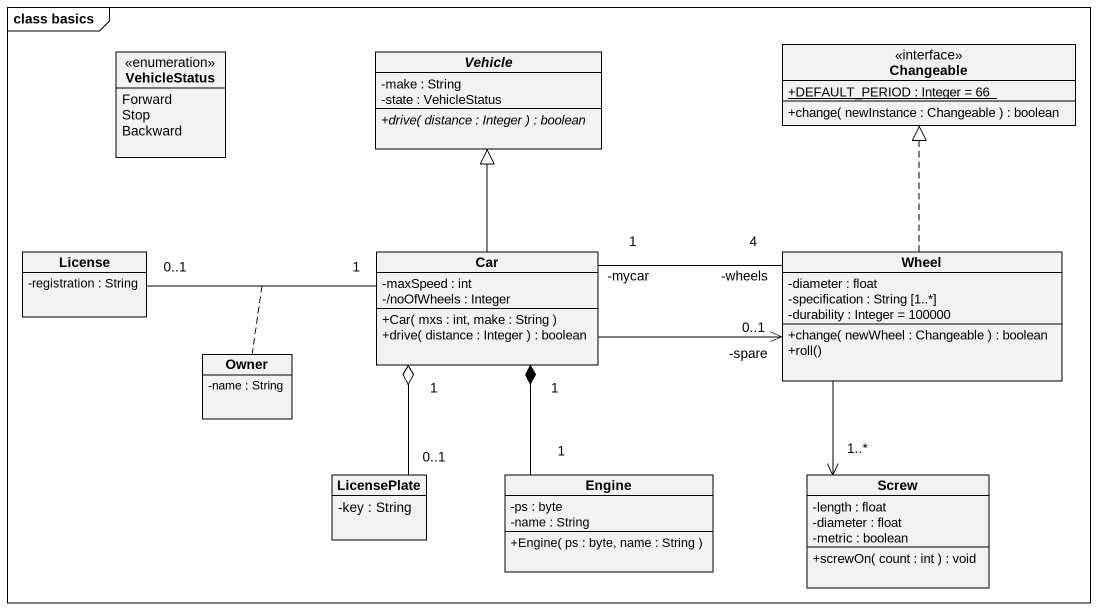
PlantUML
@startuml
mainframe class basics
hide circle
hide empty members
skinparam classAttributeIconSize 0
enum VehicleStatus {
  Forward
  Stop
  Backward
}
abstract class Vehicle {
  -make : String
  -state : VehicleStatus
  {abstract} +drive( distance : Integer ) : boolean
}
interface Changeable {
  {static} +DEFAULT_PERIOD : Integer = 66
  +change( newInstance : Changeable ) : boolean
}
class License {
  -registration : String
}
class Car {
  -maxSpeed : int
  -/noOfWheels : Integer
  +Car( mxs : int, make : String )
  +drive( distance : Integer ) : boolean
}
class Wheel {
  -diameter : float
  -specification : String [1..*]
  -durability : Integer = 100000
  +change( newWheel : Changeable ) : boolean
  +roll()
}
class Owner {
  -name : String
}
class LicensePlate {
  -key : String
}
class Engine {
  -ps : byte
  -name : String
  +Engine( ps : byte, name : String )
}
class Screw {
  -length : float
  -diameter : float
  -metric : boolean
  +screwOn( count : int ) : void
}
Car -up-|> Vehicle
Car "1" -left- "0..1" License
(Car, License) .. Owner
Car -right-> "-spare\n0..1" Wheel
Car "-mycar\n1" -right- "-wheels\n4" Wheel
Car "1" o-- "0..1" LicensePlate
Car "1" *-- "1" Engine
Wheel .up.|> Changeable
Wheel --> "1..*" Screw
@enduml
